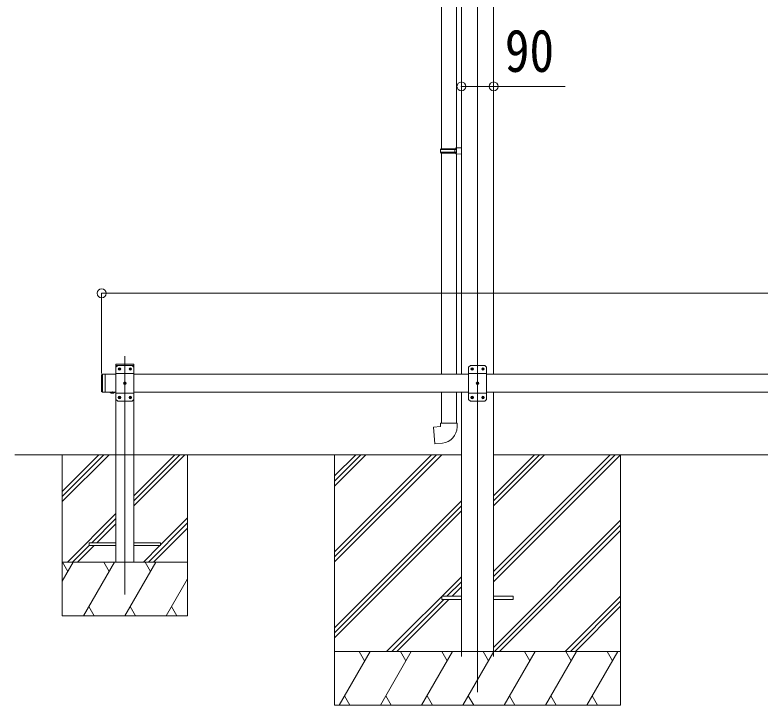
# Model space of a CAD drawing. Units: millimetres at full size; details may follow other scales. Extents: x -6988 to 7066, y -4877 to 4823.
# Drawn here: x -1701 to 382, y -2418 to -488 of the extents above; entities that cross this region are included whole.
import ezdxf
from ezdxf.enums import TextEntityAlignment as Align

# ---------------------------------------------------------------- set-up
doc = ezdxf.new("R2010")
doc.units = ezdxf.units.MM
doc.header["$LTSCALE"] = 25
doc.header["$PDMODE"] = 32
doc.header["$PDSIZE"] = 25
for name, color, linetype, lineweight in [('0-0_0', 7, 'Continuous', 9), ('0-1_本体', 4, 'Continuous', 9), ('0-2_部品', 7, 'Continuous', 9), ('0-4_TABLE1', 3, 'Continuous', 9), ('0-5_DIM1', 3, 'Continuous', 9), ('0-8_PARTS2', 2, 'Continuous', 9), ('0-A_寸法', 6, 'Continuous', 9), ('0-B_EXTLINE', 6, 'Continuous', 9)]:
    doc.layers.add(name, color=color, linetype=linetype, lineweight=lineweight)
doc.styles.add('ＭＳ ゴシック', font='')
doc.styles.get('ＭＳ ゴシック').set_extended_font_data('MS Gothic')

msp = doc.modelspace()

# ---------------------------------------------------------------- linework, layer by layer
at = {"layer": '0-0_0'}
for p, q in [((-1242.46, -1717.54), (-1701.14, -1717.54)), ((-1568.63, -1717.54), (-1568.63, -2167.54)), ((-1568.63, -1819.89), (-1466.28, -1717.54)), ((-1568.63, -1834.03), (-1452.14, -1717.54)), ((-1568.63, -1848.17), (-1438, -1717.54)), ((-452.83, -1717.54), (-1368.63, -1717.54)), ((-1368.63, -1860.3), (-1225.87, -1717.54)), ((-1368.63, -1846.16), (-1240.01, -1717.54)), ((-1368.63, -1832.02), (-1254.15, -1717.54)), ((-1218.63, -2167.54), (-1218.63, -1717.54)), ((-807.63, -1717.54), (-807.63, -2417.54)), ((-807.63, -1989.04), (-536.13, -1717.54)), ((-807.63, -2003.18), (-521.99, -1717.54)), ((-807.63, -2017.32), (-507.84, -1717.54)), ((-807.63, -1776.91), (-748.26, -1717.54)), ((-807.63, -1791.05), (-734.12, -1717.54)), ((-807.63, -1805.19), (-719.98, -1717.54)), ((-362.43, -1717.54), (1017.37, -1717.54)), ((-362.43, -2071.6), (-8.37, -1717.54)), ((-362.43, -2043.32), (-36.65, -1717.54)), ((-362.43, -2057.46), (-22.51, -1717.54)), ((-362.43, -1859.47), (-220.5, -1717.54)), ((-362.43, -1845.33), (-234.64, -1717.54)), ((-362.43, -1831.19), (-248.78, -1717.54)), ((-7.63, -1717.54), (-7.63, -2417.54)), ((-807.63, -2201.17), (-452.83, -1846.37)), ((-807.63, -2215.31), (-452.83, -1860.52)), ((-807.63, -2229.46), (-452.83, -1874.66)), ((-1554.15, -2017.54), (-1418.63, -1882.02)), ((-1293.63, -1969.15), (-1218.63, -1894.15)), ((-1486.01, -1963.54), (-1418.63, -1896.16)), ((-1471.87, -1963.54), (-1418.63, -1910.3)), ((-1327.88, -2017.54), (-1218.63, -1908.29)), ((-362.43, -2255.45), (-7.63, -1900.65)), ((-360.38, -2267.54), (-7.63, -1914.79)), ((-1313.74, -2017.54), (-1218.63, -1922.44)), ((-346.24, -2267.54), (-7.63, -1928.93)), ((-1540.01, -2017.54), (-1493.63, -1971.16)), ((-1525.87, -2017.54), (-1479.87, -1971.54)), ((-1342.02, -2017.54), (-1296.02, -1971.54)), ((-1568.63, -2070.65), (-1537.97, -2017.54)), ((-1568.63, -2017.54), (-1218.63, -2017.54)), ((-1552.97, -2043.52), (-1567.97, -2017.54)), ((-1509.1, -2167.54), (-1422.5, -2017.54)), ((-1437.5, -2043.52), (-1452.5, -2017.54)), ((-1393.63, -2167.54), (-1307.03, -2017.54)), ((-1322.03, -2043.52), (-1337.03, -2017.54)), ((-661.87, -2267.54), (-452.83, -2058.5)), ((-1278.16, -2167.54), (-1218.63, -2064.44)), ((-493.22, -2113.04), (-452.83, -2072.65)), ((-479.08, -2113.04), (-452.83, -2086.79)), ((-647.72, -2267.54), (-502.22, -2122.04)), ((-633.58, -2267.54), (-488.08, -2122.04)), ((-162.39, -2267.54), (-7.63, -2112.78)), ((-1494.1, -2141.56), (-1479.1, -2167.54)), ((-1378.63, -2141.56), (-1363.63, -2167.54)), ((-1263.16, -2141.56), (-1248.16, -2167.54)), ((-148.25, -2267.54), (-7.63, -2126.92)), ((-134.11, -2267.54), (-7.63, -2141.07)), ((-1568.63, -2167.54), (-1218.63, -2167.54)), ((-7.63, -2267.54), (-807.63, -2267.54)), ((-794.93, -2417.54), (-708.32, -2267.54)), ((-723.33, -2293.52), (-738.33, -2267.54)), ((-679.46, -2417.54), (-592.85, -2267.54)), ((-607.86, -2293.52), (-622.86, -2267.54)), ((-563.99, -2417.54), (-477.39, -2267.54)), ((-492.39, -2293.52), (-507.39, -2267.54)), ((-448.52, -2417.54), (-361.91, -2267.54)), ((-376.92, -2293.52), (-391.92, -2267.54)), ((-333.05, -2417.54), (-246.44, -2267.54)), ((-261.45, -2293.52), (-276.45, -2267.54)), ((-217.58, -2417.54), (-130.97, -2267.54)), ((-160.98, -2267.54), (-145.97, -2293.52)), ((-102.11, -2417.54), (-15.5, -2267.54)), ((-45.51, -2267.54), (-30.5, -2293.52)), ((-779.93, -2391.56), (-764.93, -2417.54)), ((-664.46, -2391.56), (-649.46, -2417.54)), ((-548.99, -2391.56), (-533.99, -2417.54)), ((-433.52, -2391.56), (-418.52, -2417.54)), ((-318.05, -2391.56), (-303.05, -2417.54)), ((-202.58, -2391.56), (-187.58, -2417.54)), ((-87.11, -2391.56), (-72.11, -2417.54)), ((-807.63, -2417.54), (-7.63, -2417.54))]:
    msp.add_line(p, q, dxfattribs=at)
at = {"layer": '0-1_本体'}
for p, q in [((-452.63, 194.85), (-452.63, -1492.54)), ((-362.63, 194.85), (-362.63, -1492.54)), ((-452.63, -1542.54), (-452.63, -2281.53)), ((-362.63, -1542.54), (-362.63, -2281.53))]:
    msp.add_line(p, q, dxfattribs=at)
at = {"layer": '0-2_部品'}
for p, q in [((-508.83, -117.59), (-508.83, -861.77)), ((-466.83, -120.14), (-466.83, -859.21)), ((-510.83, -863.77), (-509.83, -861.77)), ((-510.83, -863.77), (-466.83, -863.77)), ((-510.83, -863.77), (-510.83, -871.77)), ((-510.83, -871.77), (-466.83, -871.77)), ((-510.83, -871.77), (-509.83, -873.77)), ((-509.83, -861.77), (-466.83, -861.77)), ((-509.83, -873.77), (-466.83, -873.77)), ((-508.83, -873.77), (-508.83, -1492.54)), ((-471.31, -863.77), (-471.74, -861.77)), ((-468.83, -859.27), (-452.83, -858.8)), ((-468.83, -861.27), (-468.83, -859.27)), ((-468.83, -861.27), (-466.83, -861.27)), ((-468.83, -876.27), (-468.83, -874.27)), ((-452.83, -858.8), (-452.83, -876.74)), ((-468.83, -876.27), (-452.83, -876.74)), ((-466.83, -876.33), (-466.86, -1492.54)), ((-508.83, -1542.54), (-508.83, -1628.93)), ((-466.83, -1542.54), (-466.83, -1628.93)), ((-510.83, -1628.93), (-464.83, -1628.93)), ((-510.83, -1638.93), (-510.83, -1628.93)), ((-464.83, -1628.93), (-464.83, -1639.85))]:
    msp.add_line(p, q, dxfattribs=at)
at = {"layer": '0-2_部品', "color": 4}
for p, q in [((-1418.63, -1963.54), (-1493.63, -1963.54)), ((-1368.63, -1971.54), (-1293.63, -1971.54)), ((-507.63, -2113.04), (-507.63, -2122.04)), ((-507.63, -2113.04), (-452.83, -2113.04)), ((-507.63, -2122.04), (-452.83, -2122.04)), ((-362.43, -2113.04), (-307.63, -2113.04)), ((-362.43, -2122.04), (-307.63, -2122.04)), ((-307.63, -2113.04), (-307.63, -2122.04))]:
    msp.add_line(p, q, dxfattribs=at)
at = {"layer": '0-2_部品'}
for points in [[(-471.31, -863.77), (-471.31, -871.77), (-471.74, -873.77)], [(-468.83, -874.27), (-466.83, -874.27), (-466.83, -861.27)], [(-505.91, -1684.68), (-526.75, -1686.5), (-530.76, -1640.68), (-510.83, -1638.93)]]:
    msp.add_lwpolyline(points, dxfattribs=at)
at = {"layer": '0-2_部品', "color": 4}
for points in [[(-1493.63, -1963.54), (-1493.63, -1971.54), (-1418.63, -1971.54)], [(-1293.63, -1971.54), (-1293.63, -1963.54), (-1368.63, -1963.54)]]:
    msp.add_lwpolyline(points, dxfattribs=at)
at = {"layer": '0-2_部品'}
msp.add_arc((-509.83, -1639.85), 45, 275, 0, dxfattribs=at)
at = {"layer": '0-4_TABLE1'}
for p, q in [((-1418.63, -2017.54), (-1418.63, -1467.54)), ((-1418.63, -1467.54), (-1368.63, -1467.54)), ((-1368.63, -2017.54), (-1368.63, -1467.54)), ((-1448.63, -1492.54), (-1418.63, -1492.54)), ((-1368.63, -1492.54), (-432.63, -1492.54)), ((-382.63, -1492.54), (1017.37, -1492.54)), ((-1448.63, -1542.54), (-1418.63, -1542.54)), ((-1368.63, -1542.54), (-432.63, -1542.54)), ((-382.63, -1542.54), (1017.37, -1542.54))]:
    msp.add_line(p, q, dxfattribs=at)
at = {"layer": '0-5_DIM1'}
for p, q in [((-1418.93, -1467.54), (-1418.82, -1465.49)), ((-1418.93, -1467.54), (-1368.33, -1467.54)), ((-1413.63, -1467.54), (-1418.63, -1472.54)), ((-1418.63, -1562.54), (-1418.63, -1472.54)), ((-1417.83, -1464.54), (-1369.44, -1464.54)), ((-1413.63, -1467.54), (-1373.63, -1467.54)), ((-1409.89, -1477.96), (-1410.73, -1477.96)), ((-1407.37, -1477.12), (-1406.53, -1477.12)), ((-1379.89, -1477.96), (-1380.73, -1477.96)), ((-1377.37, -1477.12), (-1376.53, -1477.12)), ((-1373.63, -1467.54), (-1368.63, -1472.54)), ((-1368.63, -1472.54), (-1368.63, -1562.54)), ((-1368.33, -1467.54), (-1368.44, -1465.49)), ((-427.63, -1467.54), (-432.63, -1472.54)), ((-432.63, -1472.54), (-432.63, -1562.54)), ((-387.63, -1467.54), (-427.63, -1467.54)), ((-423.89, -1477.12), (-424.73, -1477.12)), ((-421.37, -1477.96), (-420.53, -1477.96)), ((-393.89, -1477.12), (-394.73, -1477.12)), ((-391.37, -1477.96), (-390.53, -1477.96)), ((-387.63, -1467.54), (-382.63, -1472.54)), ((-382.63, -1562.54), (-382.63, -1472.54)), ((-1458.63, -1494.54), (-1458.63, -1540.54)), ((-1456.63, -1492.54), (-1456.63, -1542.54)), ((-1448.63, -1492.54), (-1448.63, -1542.54)), ((-1418.63, -1490.24), (-1368.63, -1490.24)), ((-382.63, -1490.24), (-432.63, -1490.24)), ((-1394.89, -1517.96), (-1395.73, -1517.96)), ((-1392.37, -1517.12), (-1391.53, -1517.12)), ((-408.89, -1517.12), (-409.73, -1517.12)), ((-406.37, -1517.96), (-405.53, -1517.96)), ((-1458.63, -1540.54), (-1456.63, -1542.54)), ((-1456.63, -1542.54), (-1446.63, -1542.54)), ((-1422.73, -1542.54), (-1434.53, -1542.54)), ((-1434.53, -1542.54), (-1434.53, -1543.05)), ((-1422.73, -1542.54), (-1434.53, -1542.54)), ((-1434.53, -1542.54), (-1434.53, -1543.05)), ((-1422.73, -1543.05), (-1434.53, -1543.05)), ((-1422.73, -1543.05), (-1434.53, -1543.05)), ((-1426.13, -1542.54), (-1431.13, -1542.54)), ((-1426.13, -1542.54), (-1431.13, -1542.54)), ((-1422.73, -1542.54), (-1422.73, -1543.05)), ((-1422.73, -1542.54), (-1422.73, -1543.05)), ((-1418.63, -1544.84), (-1368.63, -1544.84)), ((-1413.63, -1567.54), (-1418.63, -1562.54)), ((-1409.89, -1557.96), (-1410.73, -1557.96)), ((-1407.37, -1557.12), (-1406.53, -1557.12)), ((-1379.89, -1557.96), (-1380.73, -1557.96)), ((-1377.37, -1557.12), (-1376.53, -1557.12)), ((-1373.63, -1567.54), (-1368.63, -1562.54)), ((-382.63, -1544.84), (-432.63, -1544.84)), ((-427.63, -1567.54), (-432.63, -1562.54)), ((-423.89, -1557.12), (-424.73, -1557.12)), ((-421.37, -1557.96), (-420.53, -1557.96)), ((-393.89, -1557.12), (-394.73, -1557.12)), ((-391.37, -1557.96), (-390.53, -1557.96)), ((-387.63, -1567.54), (-382.63, -1562.54)), ((-1373.63, -1567.54), (-1413.63, -1567.54)), ((-427.63, -1567.54), (-387.63, -1567.54))]:
    msp.add_line(p, q, dxfattribs=at)
for points in [[(-1410.73, -1477.96), (-1410.73, -1477.12), (-1409.89, -1477.12)], [(-1409.05, -1476.28), (-1409.05, -1475.44), (-1408.21, -1475.44), (-1408.21, -1476.28)], [(-1408.21, -1478.8), (-1408.21, -1479.64), (-1409.05, -1479.64), (-1409.05, -1478.8)], [(-1406.53, -1477.12), (-1406.53, -1477.96), (-1407.37, -1477.96)], [(-1380.73, -1477.96), (-1380.73, -1477.12), (-1379.89, -1477.12)], [(-1379.05, -1476.28), (-1379.05, -1475.44), (-1378.21, -1475.44), (-1378.21, -1476.28)], [(-1378.21, -1478.8), (-1378.21, -1479.64), (-1379.05, -1479.64), (-1379.05, -1478.8)], [(-1376.53, -1477.12), (-1376.53, -1477.96), (-1377.37, -1477.96)], [(-424.73, -1477.12), (-424.73, -1477.96), (-423.89, -1477.96)], [(-422.21, -1476.28), (-422.21, -1475.44), (-423.05, -1475.44), (-423.05, -1476.28)], [(-423.05, -1478.8), (-423.05, -1479.64), (-422.21, -1479.64), (-422.21, -1478.8)], [(-420.53, -1477.96), (-420.53, -1477.12), (-421.37, -1477.12)], [(-394.73, -1477.12), (-394.73, -1477.96), (-393.89, -1477.96)], [(-392.21, -1476.28), (-392.21, -1475.44), (-393.05, -1475.44), (-393.05, -1476.28)], [(-393.05, -1478.8), (-393.05, -1479.64), (-392.21, -1479.64), (-392.21, -1478.8)], [(-390.53, -1477.96), (-390.53, -1477.12), (-391.37, -1477.12)], [(-1458.63, -1494.54), (-1456.63, -1492.54), (-1446.63, -1492.54)], [(-1395.73, -1517.96), (-1395.73, -1517.12), (-1394.89, -1517.12)], [(-1394.05, -1516.28), (-1394.05, -1515.44), (-1393.21, -1515.44), (-1393.21, -1516.28)], [(-1393.21, -1518.8), (-1393.21, -1519.64), (-1394.05, -1519.64), (-1394.05, -1518.8)], [(-1391.53, -1517.12), (-1391.53, -1517.96), (-1392.37, -1517.96)], [(-409.73, -1517.12), (-409.73, -1517.96), (-408.89, -1517.96)], [(-407.21, -1516.28), (-407.21, -1515.44), (-408.05, -1515.44), (-408.05, -1516.28)], [(-408.05, -1518.8), (-408.05, -1519.64), (-407.21, -1519.64), (-407.21, -1518.8)], [(-405.53, -1517.96), (-405.53, -1517.12), (-406.37, -1517.12)], [(-1431.08, -1545.25), (-1429.78, -1542.59), (-1428.63, -1541.98)], [(-1431.08, -1545.25), (-1429.78, -1542.59), (-1428.63, -1541.98)], [(-1426.18, -1545.25), (-1427.48, -1542.59), (-1428.63, -1541.98)], [(-1426.18, -1545.25), (-1427.48, -1542.59), (-1428.63, -1541.98)], [(-1410.73, -1557.96), (-1410.73, -1557.12), (-1409.89, -1557.12)], [(-1409.05, -1556.28), (-1409.05, -1555.44), (-1408.21, -1555.44), (-1408.21, -1556.28)], [(-1408.21, -1558.8), (-1408.21, -1559.64), (-1409.05, -1559.64), (-1409.05, -1558.8)], [(-1406.53, -1557.12), (-1406.53, -1557.96), (-1407.37, -1557.96)], [(-1380.73, -1557.96), (-1380.73, -1557.12), (-1379.89, -1557.12)], [(-1379.05, -1556.28), (-1379.05, -1555.44), (-1378.21, -1555.44), (-1378.21, -1556.28)], [(-1378.21, -1558.8), (-1378.21, -1559.64), (-1379.05, -1559.64), (-1379.05, -1558.8)], [(-1376.53, -1557.12), (-1376.53, -1557.96), (-1377.37, -1557.96)], [(-424.73, -1557.12), (-424.73, -1557.96), (-423.89, -1557.96)], [(-422.21, -1556.28), (-422.21, -1555.44), (-423.05, -1555.44), (-423.05, -1556.28)], [(-423.05, -1558.8), (-423.05, -1559.64), (-422.21, -1559.64), (-422.21, -1558.8)], [(-420.53, -1557.96), (-420.53, -1557.12), (-421.37, -1557.12)], [(-394.73, -1557.12), (-394.73, -1557.96), (-393.89, -1557.96)], [(-392.21, -1556.28), (-392.21, -1555.44), (-393.05, -1555.44), (-393.05, -1556.28)], [(-393.05, -1558.8), (-393.05, -1559.64), (-392.21, -1559.64), (-392.21, -1558.8)], [(-390.53, -1557.96), (-390.53, -1557.12), (-391.37, -1557.12)]]:
    msp.add_lwpolyline(points, dxfattribs=at)
for centre in [(-1408.63, -1477.54), (-1378.63, -1477.54), (-422.63, -1477.54), (-392.63, -1477.54), (-1393.63, -1517.54), (-407.63, -1517.54), (-1408.63, -1557.54), (-1378.63, -1557.54), (-422.63, -1557.54), (-392.63, -1557.54)]:
    msp.add_circle(centre, 3.5, dxfattribs=at)
for centre, radius, start, end in [((-1417.83, -1465.54), 1, 90, 176.99989), ((-1409.89, -1476.28), 0.84, 270, 0), ((-1409.89, -1478.8), 0.84, 0, 90), ((-1407.37, -1476.28), 0.84, 180, 270), ((-1407.37, -1478.8), 0.84, 90, 180), ((-1379.89, -1476.28), 0.84, 270, 0), ((-1379.89, -1478.8), 0.84, 0, 90), ((-1377.37, -1476.28), 0.84, 180, 270), ((-1377.37, -1478.8), 0.84, 90, 180), ((-1369.44, -1465.54), 1, 3.00006, 90), ((-423.89, -1476.28), 0.84, 270, 0), ((-423.89, -1478.8), 0.84, 0, 90), ((-421.37, -1476.28), 0.84, 180, 270), ((-421.37, -1478.8), 0.84, 90, 180), ((-393.89, -1476.28), 0.84, 270, 0), ((-393.89, -1478.8), 0.84, 0, 90), ((-391.37, -1476.28), 0.84, 180, 270), ((-391.37, -1478.8), 0.84, 90, 180), ((-1394.89, -1516.28), 0.84, 270, 0), ((-1394.89, -1518.8), 0.84, 0, 90), ((-1392.37, -1516.28), 0.84, 180, 270), ((-1392.37, -1518.8), 0.84, 90, 180), ((-408.89, -1516.28), 0.84, 270, 0), ((-408.89, -1518.8), 0.84, 0, 90), ((-406.37, -1516.28), 0.84, 180, 270), ((-406.37, -1518.8), 0.84, 90, 180), ((-1428.63, -1537.62), 8.02, 222.61678, 317.38322), ((-1428.63, -1537.62), 8.02, 222.61678, 317.38322), ((-1409.89, -1556.28), 0.84, 270, 0), ((-1409.89, -1558.8), 0.84, 0, 90), ((-1407.37, -1556.28), 0.84, 180, 270), ((-1407.37, -1558.8), 0.84, 90, 180), ((-1379.89, -1556.28), 0.84, 270, 0), ((-1379.89, -1558.8), 0.84, 0, 90), ((-1377.37, -1556.28), 0.84, 180, 270), ((-1377.37, -1558.8), 0.84, 90, 180), ((-423.89, -1556.28), 0.84, 270, 0), ((-423.89, -1558.8), 0.84, 0, 90), ((-421.37, -1556.28), 0.84, 180, 270), ((-421.37, -1558.8), 0.84, 90, 180), ((-393.89, -1556.28), 0.84, 270, 0), ((-393.89, -1558.8), 0.84, 0, 90), ((-391.37, -1556.28), 0.84, 180, 270), ((-391.37, -1558.8), 0.84, 90, 180)]:
    msp.add_arc(centre, radius, start, end, dxfattribs=at)
at = {"layer": '0-8_PARTS2'}
for p, q in [((-407.63, 368.47), (-407.63, -2381.53)), ((-1393.63, -2108.09), (-1393.63, -1442.05))]:
    msp.add_line(p, q, dxfattribs=at)
at = {"layer": '0-A_寸法'}
for p, q in [((-452.63, -687.63), (-362.63, -687.63)), ((-1458.63, -1266.06), (3543.37, -1266.06))]:
    msp.add_line(p, q, dxfattribs=at)
at = {"layer": '0-B_EXTLINE'}
for p, q in [((-362.63, -687.63), (-162.63, -687.63)), ((-1458.63, -1266.06), (-1458.63, -1489.85))]:
    msp.add_line(p, q, dxfattribs=at)
for p in [(-452.63, -687.63), (-362.63, -687.63), (-1458.63, -1266.06)]:
    msp.add_point(p, dxfattribs=at)

# ---------------------------------------------------------------- texts
at = {"layer": '0-B_EXTLINE', "color": 7, "style": 'ＭＳ ゴシック', "width": 0.85}
msp.add_text('90', height=119.1, dxfattribs=at).set_placement((-331.38, -682.63), align=Align.BOTTOM_LEFT)

doc.saveas('drawing.dxf')
